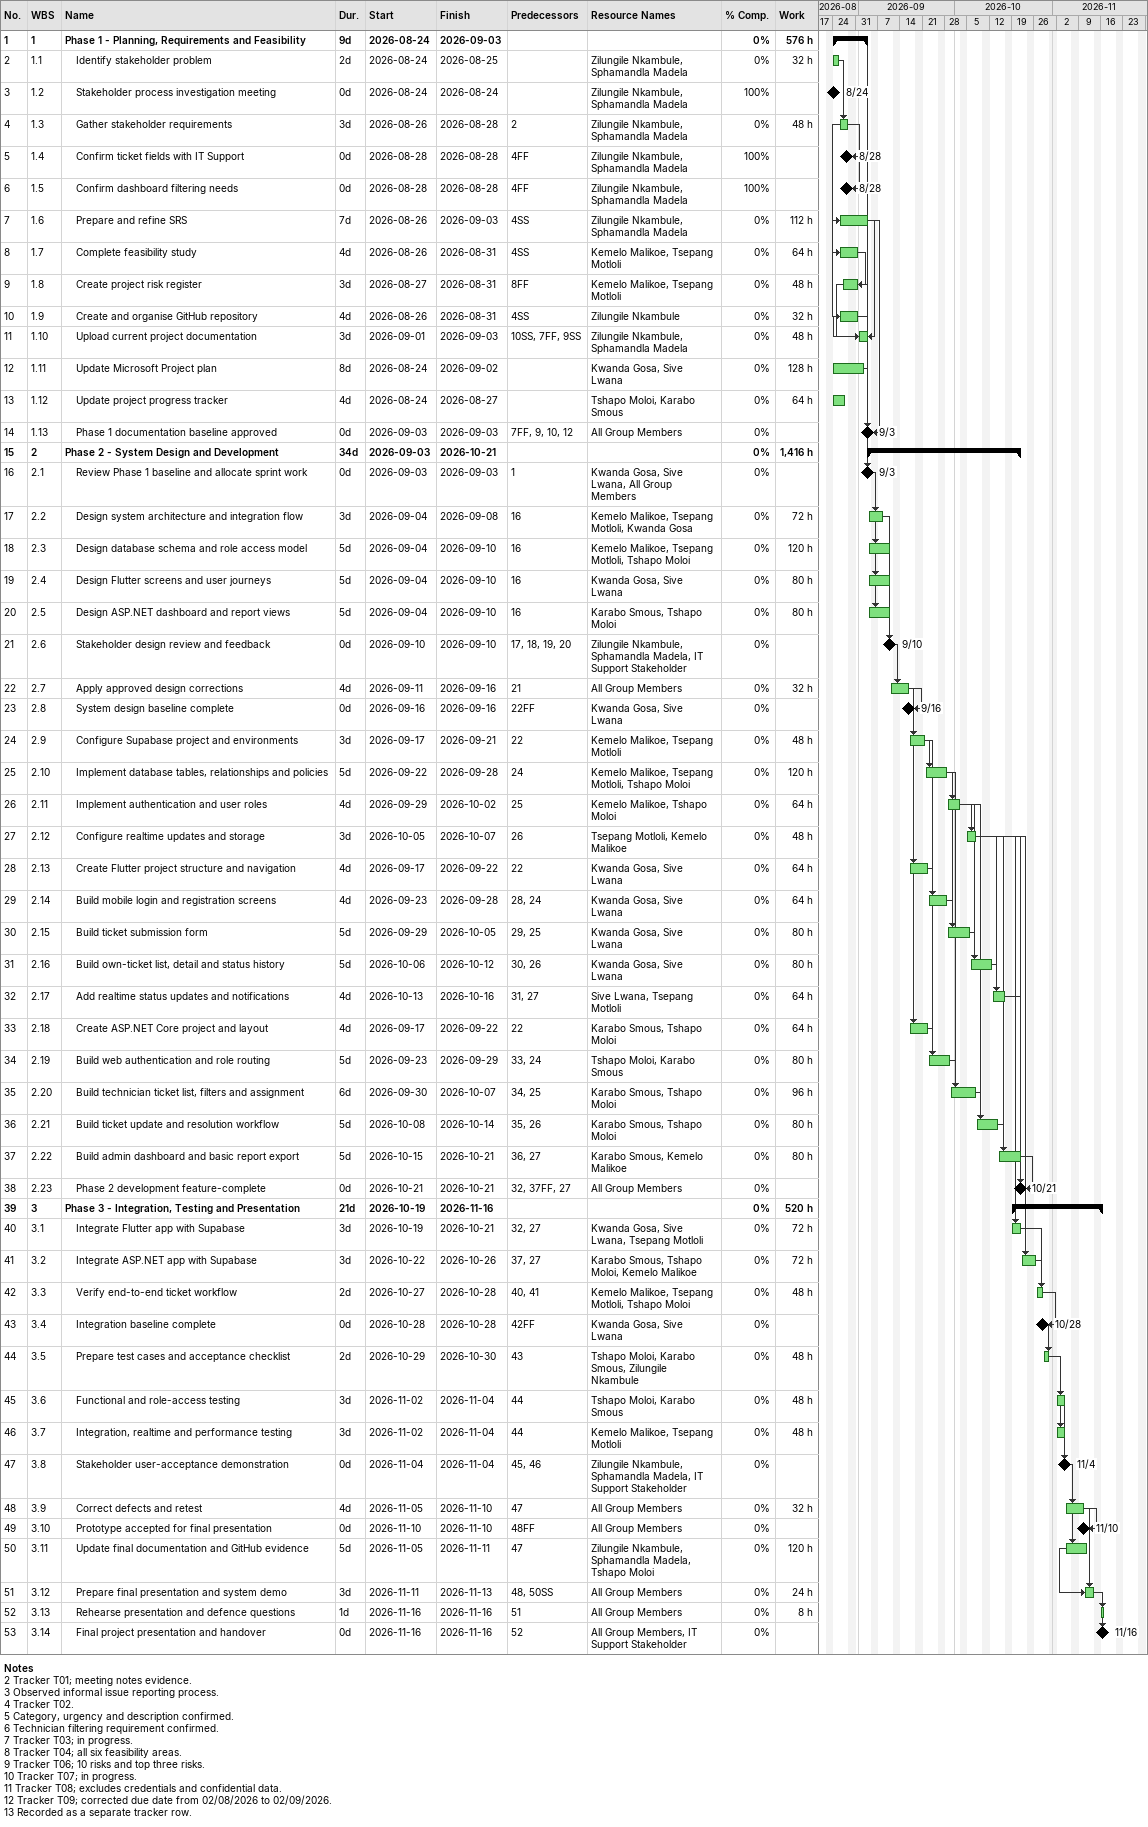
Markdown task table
| ID | WBS | Task | Duration | Start | Finish | Predecessors | Resources | % complete | Work (h) |
|---|---|---|---|---|---|---|---|---|---|
| 1 | 1 | **Phase 1 - Planning, Requirements and Feasibility** | 9d | 2026-08-24 | 2026-09-03 |  |  | 0 | 576 |
| 2 | 1.1 | Identify stakeholder problem | 2d | 2026-08-24 | 2026-08-25 |  | Zilungile Nkambule, Sphamandla Madela | 0 | 32 |
| 3 | 1.2 | Stakeholder process investigation meeting | 0d | 2026-08-24 | 2026-08-24 |  | Zilungile Nkambule, Sphamandla Madela | 100 |  |
| 4 | 1.3 | Gather stakeholder requirements | 3d | 2026-08-26 | 2026-08-28 | 2 | Zilungile Nkambule, Sphamandla Madela | 0 | 48 |
| 5 | 1.4 | Confirm ticket fields with IT Support | 0d | 2026-08-28 | 2026-08-28 | 4FF | Zilungile Nkambule, Sphamandla Madela | 100 |  |
| 6 | 1.5 | Confirm dashboard filtering needs | 0d | 2026-08-28 | 2026-08-28 | 4FF | Zilungile Nkambule, Sphamandla Madela | 100 |  |
| 7 | 1.6 | Prepare and refine SRS | 7d | 2026-08-26 | 2026-09-03 | 4SS | Zilungile Nkambule, Sphamandla Madela | 0 | 112 |
| 8 | 1.7 | Complete feasibility study | 4d | 2026-08-26 | 2026-08-31 | 4SS | Kemelo Malikoe, Tsepang Motloli | 0 | 64 |
| 9 | 1.8 | Create project risk register | 3d | 2026-08-27 | 2026-08-31 | 8FF | Kemelo Malikoe, Tsepang Motloli | 0 | 48 |
| 10 | 1.9 | Create and organise GitHub repository | 4d | 2026-08-26 | 2026-08-31 | 4SS | Zilungile Nkambule | 0 | 32 |
| 11 | 1.10 | Upload current project documentation | 3d | 2026-09-01 | 2026-09-03 | 10SS, 7FF, 9SS | Zilungile Nkambule, Sphamandla Madela | 0 | 48 |
| 12 | 1.11 | Update Microsoft Project plan | 8d | 2026-08-24 | 2026-09-02 |  | Kwanda Gosa, Sive Lwana | 0 | 128 |
| 13 | 1.12 | Update project progress tracker | 4d | 2026-08-24 | 2026-08-27 |  | Tshapo Moloi, Karabo Smous | 0 | 64 |
| 14 | 1.13 | Phase 1 documentation baseline approved | 0d | 2026-09-03 | 2026-09-03 | 7FF, 9, 10, 12 | All Group Members | 0 |  |
| 15 | 2 | **Phase 2 - System Design and Development** | 34d | 2026-09-03 | 2026-10-21 |  |  | 0 | 1416 |
| 16 | 2.1 | Review Phase 1 baseline and allocate sprint work | 0d | 2026-09-03 | 2026-09-03 | 1 | Kwanda Gosa, Sive Lwana, All Group Members | 0 |  |
| 17 | 2.2 | Design system architecture and integration flow | 3d | 2026-09-04 | 2026-09-08 | 16 | Kemelo Malikoe, Tsepang Motloli, Kwanda Gosa | 0 | 72 |
| 18 | 2.3 | Design database schema and role access model | 5d | 2026-09-04 | 2026-09-10 | 16 | Kemelo Malikoe, Tsepang Motloli, Tshapo Moloi | 0 | 120 |
| 19 | 2.4 | Design Flutter screens and user journeys | 5d | 2026-09-04 | 2026-09-10 | 16 | Kwanda Gosa, Sive Lwana | 0 | 80 |
| 20 | 2.5 | Design ASP.NET dashboard and report views | 5d | 2026-09-04 | 2026-09-10 | 16 | Karabo Smous, Tshapo Moloi | 0 | 80 |
| 21 | 2.6 | Stakeholder design review and feedback | 0d | 2026-09-10 | 2026-09-10 | 17, 18, 19, 20 | Zilungile Nkambule, Sphamandla Madela, IT Support Stakeholder | 0 |  |
| 22 | 2.7 | Apply approved design corrections | 4d | 2026-09-11 | 2026-09-16 | 21 | All Group Members | 0 | 32 |
| 23 | 2.8 | System design baseline complete | 0d | 2026-09-16 | 2026-09-16 | 22FF | Kwanda Gosa, Sive Lwana | 0 |  |
| 24 | 2.9 | Configure Supabase project and environments | 3d | 2026-09-17 | 2026-09-21 | 22 | Kemelo Malikoe, Tsepang Motloli | 0 | 48 |
| 25 | 2.10 | Implement database tables, relationships and policies | 5d | 2026-09-22 | 2026-09-28 | 24 | Kemelo Malikoe, Tsepang Motloli, Tshapo Moloi | 0 | 120 |
| 26 | 2.11 | Implement authentication and user roles | 4d | 2026-09-29 | 2026-10-02 | 25 | Kemelo Malikoe, Tshapo Moloi | 0 | 64 |
| 27 | 2.12 | Configure realtime updates and storage | 3d | 2026-10-05 | 2026-10-07 | 26 | Tsepang Motloli, Kemelo Malikoe | 0 | 48 |
| 28 | 2.13 | Create Flutter project structure and navigation | 4d | 2026-09-17 | 2026-09-22 | 22 | Kwanda Gosa, Sive Lwana | 0 | 64 |
| 29 | 2.14 | Build mobile login and registration screens | 4d | 2026-09-23 | 2026-09-28 | 28, 24 | Kwanda Gosa, Sive Lwana | 0 | 64 |
| 30 | 2.15 | Build ticket submission form | 5d | 2026-09-29 | 2026-10-05 | 29, 25 | Kwanda Gosa, Sive Lwana | 0 | 80 |
| 31 | 2.16 | Build own-ticket list, detail and status history | 5d | 2026-10-06 | 2026-10-12 | 30, 26 | Kwanda Gosa, Sive Lwana | 0 | 80 |
| 32 | 2.17 | Add realtime status updates and notifications | 4d | 2026-10-13 | 2026-10-16 | 31, 27 | Sive Lwana, Tsepang Motloli | 0 | 64 |
| 33 | 2.18 | Create ASP.NET Core project and layout | 4d | 2026-09-17 | 2026-09-22 | 22 | Karabo Smous, Tshapo Moloi | 0 | 64 |
| 34 | 2.19 | Build web authentication and role routing | 5d | 2026-09-23 | 2026-09-29 | 33, 24 | Tshapo Moloi, Karabo Smous | 0 | 80 |
| 35 | 2.20 | Build technician ticket list, filters and assignment | 6d | 2026-09-30 | 2026-10-07 | 34, 25 | Karabo Smous, Tshapo Moloi | 0 | 96 |
| 36 | 2.21 | Build ticket update and resolution workflow | 5d | 2026-10-08 | 2026-10-14 | 35, 26 | Karabo Smous, Tshapo Moloi | 0 | 80 |
| 37 | 2.22 | Build admin dashboard and basic report export | 5d | 2026-10-15 | 2026-10-21 | 36, 27 | Karabo Smous, Kemelo Malikoe | 0 | 80 |
| 38 | 2.23 | Phase 2 development feature-complete | 0d | 2026-10-21 | 2026-10-21 | 32, 37FF, 27 | All Group Members | 0 |  |
| 39 | 3 | **Phase 3 - Integration, Testing and Presentation** | 21d | 2026-10-19 | 2026-11-16 |  |  | 0 | 520 |
| 40 | 3.1 | Integrate Flutter app with Supabase | 3d | 2026-10-19 | 2026-10-21 | 32, 27 | Kwanda Gosa, Sive Lwana, Tsepang Motloli | 0 | 72 |
| 41 | 3.2 | Integrate ASP.NET app with Supabase | 3d | 2026-10-22 | 2026-10-26 | 37, 27 | Karabo Smous, Tshapo Moloi, Kemelo Malikoe | 0 | 72 |
| 42 | 3.3 | Verify end-to-end ticket workflow | 2d | 2026-10-27 | 2026-10-28 | 40, 41 | Kemelo Malikoe, Tsepang Motloli, Tshapo Moloi | 0 | 48 |
| 43 | 3.4 | Integration baseline complete | 0d | 2026-10-28 | 2026-10-28 | 42FF | Kwanda Gosa, Sive Lwana | 0 |  |
| 44 | 3.5 | Prepare test cases and acceptance checklist | 2d | 2026-10-29 | 2026-10-30 | 43 | Tshapo Moloi, Karabo Smous, Zilungile Nkambule | 0 | 48 |
| 45 | 3.6 | Functional and role-access testing | 3d | 2026-11-02 | 2026-11-04 | 44 | Tshapo Moloi, Karabo Smous | 0 | 48 |
| 46 | 3.7 | Integration, realtime and performance testing | 3d | 2026-11-02 | 2026-11-04 | 44 | Kemelo Malikoe, Tsepang Motloli | 0 | 48 |
| 47 | 3.8 | Stakeholder user-acceptance demonstration | 0d | 2026-11-04 | 2026-11-04 | 45, 46 | Zilungile Nkambule, Sphamandla Madela, IT Support Stakeholder | 0 |  |
| 48 | 3.9 | Correct defects and retest | 4d | 2026-11-05 | 2026-11-10 | 47 | All Group Members | 0 | 32 |
| 49 | 3.10 | Prototype accepted for final presentation | 0d | 2026-11-10 | 2026-11-10 | 48FF | All Group Members | 0 |  |
| 50 | 3.11 | Update final documentation and GitHub evidence | 5d | 2026-11-05 | 2026-11-11 | 47 | Zilungile Nkambule, Sphamandla Madela, Tshapo Moloi | 0 | 120 |
| 51 | 3.12 | Prepare final presentation and system demo | 3d | 2026-11-11 | 2026-11-13 | 48, 50SS | All Group Members | 0 | 24 |
| 52 | 3.13 | Rehearse presentation and defence questions | 1d | 2026-11-16 | 2026-11-16 | 51 | All Group Members | 0 | 8 |
| 53 | 3.14 | Final project presentation and handover | 0d | 2026-11-16 | 2026-11-16 | 52 | All Group Members, IT Support Stakeholder | 0 |  |

Notes
- 2: Tracker T01; meeting notes evidence.
- 3: Observed informal issue reporting process.
- 4: Tracker T02.
- 5: Category, urgency and description confirmed.
- 6: Technician filtering requirement confirmed.
- 7: Tracker T03; in progress.
- 8: Tracker T04; all six feasibility areas.
- 9: Tracker T06; 10 risks and top three risks.
- 10: Tracker T07; in progress.
- 11: Tracker T08; excludes credentials and confidential data.
- 12: Tracker T09; corrected due date from 02/08/2026 to 02/09/2026.
- 13: Recorded as a separate tracker row.
